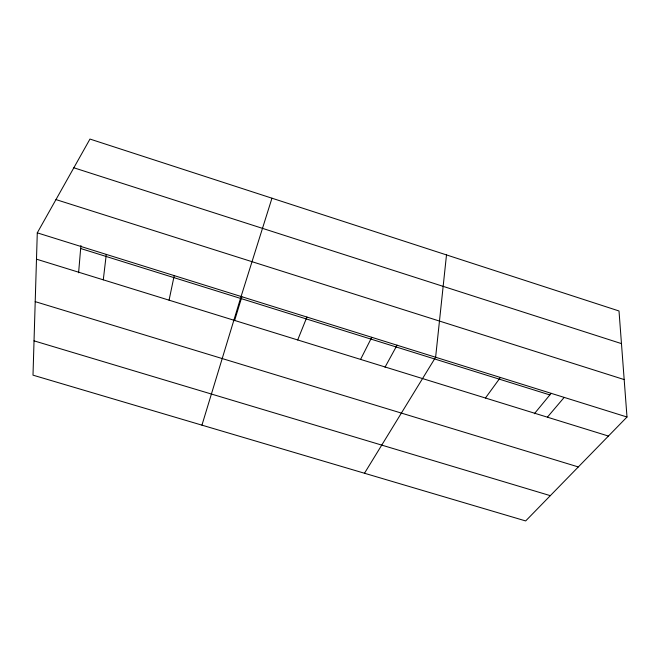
<?xml version="1.0" encoding="UTF-8"?>
<svg xmlns="http://www.w3.org/2000/svg" width="660" height="660" viewBox="0 0 660 660"><rect width="100%" height="100%" fill="white"/><g stroke="black" fill="none" stroke-linecap="round" stroke-linejoin="round"><path stroke-width="0.99" d="M37.282 232.848L33 375.161L525.665 520.938L627 417.013L619.006 310.975L89.966 139.062L37.282 232.848L627 417.013M78.598 272.795L80.916 245.512M446.498 254.917L435.616 357.241L364.493 473.245M103.282 279.832L106.285 254.397M169.067 300.176L174.215 275.608M201.944 425.147L241.082 296.497L271.961 198.198M234.556 320.694L241.882 296.703M297.693 339.958L306.925 317.056M360.583 359.403L371.761 337.301M385.003 367.224L397.072 345.172M485.438 398.021L500.395 377.479M534.361 413.737L551.158 393.343M547.396 417.178L564.184 397.394M34.031 340.849L550.316 495.66M35.211 301.637L578.317 466.942M36.49 259.174L608.429 436.054M80.66 248.515L549.854 394.927M55.968 199.584L624.178 379.574M73.829 167.78L621.464 343.612"/></g></svg>
